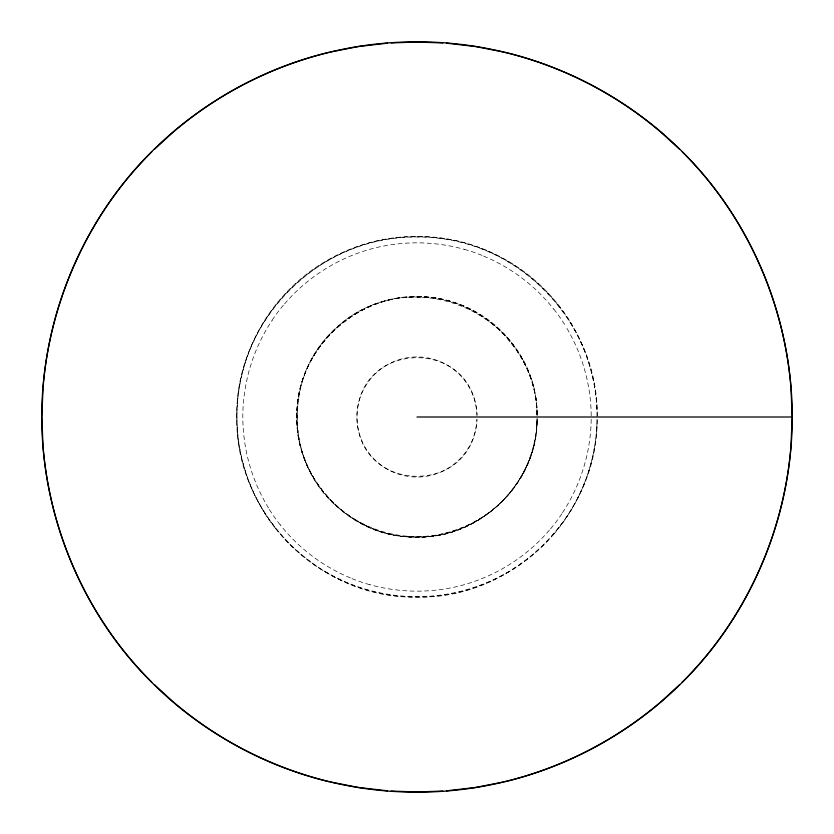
<?xml version="1.0" encoding="UTF-8"?>
<svg xmlns="http://www.w3.org/2000/svg" width="834" height="834" viewBox="0 0 834 834"><rect width="100%" height="100%" fill="white"/><g stroke="black" fill="none" stroke-linecap="round" stroke-linejoin="round"><path stroke-width="0.63" stroke-dasharray="4.17 3.13" d="M591.181 419.283L591.087 423.839A175.244 175.244 0 0 1 561.814 513.765M597.123 415.822C598.833 320.037 512.837 234.427 417 236.939C320.725 234.396 234.531 320.798 236.856 417C234.531 513.202 320.725 599.604 417 597.061C512.399 599.542 598.176 514.724 597.092 419.356M476.996 415.822C474.348 337.593 358.13 338.74 356.952 417C358.005 494.499 472.951 496.772 476.954 419.356A60.058 60.058 0 0 1 386.278 468.614A60.058 60.058 0 0 1 386.278 365.386A60.058 60.058 0 0 1 477.006 414.644M537.075 414.644C537.388 350.488 478.779 294.006 414.644 296.977C350.874 296.55 294.746 354.492 296.914 418.178C295.997 481.896 353.241 538.733 417 537.044C480.321 538.691 537.336 482.646 537.075 419.356C537.503 485.263 475.63 542.559 409.932 536.835C346.631 534.75 293.005 475.453 296.998 412.288C297.936 348.132 357.64 292.817 421.712 297.05C483.762 297.947 537.878 353.824 537.086 415.822M591.202 415.864L591.087 410.161A175.244 175.244 0 0 0 565.483 325.99M561.855 513.796A169.802 169.802 0 0 1 549.481 530.132M549.439 530.101A175.244 175.244 0 0 1 477.277 580.401A169.802 169.802 0 0 1 457.678 586.396A175.244 175.244 0 0 1 369.723 584.624M369.702 584.676A169.802 169.802 0 0 1 350.343 577.952M350.363 577.899A175.244 175.244 0 0 1 280.224 524.826M280.182 524.857A169.802 169.802 0 0 1 268.465 508.031M268.517 508.01A175.244 175.244 0 0 1 242.965 423.828A169.802 169.802 0 0 1 243.33 403.343M243.382 403.343A175.244 175.244 0 0 1 272.186 320.235M272.145 320.204A169.802 169.802 0 0 1 284.519 303.868M284.561 303.899A175.244 175.244 0 0 1 356.723 253.599A169.802 169.802 0 0 1 376.322 247.604A175.244 175.244 0 0 1 464.277 249.376M464.298 249.324A169.802 169.802 0 0 1 483.657 256.048M483.637 256.101A175.244 175.244 0 0 1 553.776 309.174M553.818 309.143A169.802 169.802 0 0 1 565.535 325.969M596.946 424.068A181.197 181.197 0 0 1 566.734 517.059A175.567 175.567 0 0 1 553.974 533.979M553.943 533.937A181.197 181.197 0 0 1 479.321 585.958A175.567 175.567 0 0 1 459.065 592.15A181.197 181.197 0 0 1 368.107 590.326A175.567 175.567 0 0 1 348.08 583.425A181.197 181.197 0 0 1 275.574 528.485M275.533 528.516A175.567 175.567 0 0 1 263.419 511.127M263.471 511.096A181.197 181.197 0 0 1 237.054 424.068A175.567 175.567 0 0 1 237.429 402.874A181.197 181.197 0 0 1 267.266 316.941A175.567 175.567 0 0 1 280.026 300.021M280.057 300.063A181.197 181.197 0 0 1 354.679 248.042A175.567 175.567 0 0 1 374.935 241.85A181.197 181.197 0 0 1 465.893 243.674A175.567 175.567 0 0 1 485.92 250.575A181.197 181.197 0 0 1 558.426 305.515M558.467 305.484A175.567 175.567 0 0 1 570.581 322.873M570.529 322.904A181.197 181.197 0 0 1 596.946 409.932M296.998 412.288C292.713 478.038 351.083 538.879 417 537.044C480.332 538.67 537.304 482.646 537.075 419.356C537.023 518.852 413.403 574.449 339.031 508.281C286.177 465.82 283.153 378.553 332.088 332.109C404.573 256.705 538.086 311.249 537.075 415.822C537.92 352.104 480.749 295.382 417 296.956C354.523 295.476 298.113 349.863 296.998 412.288M324.78 571.259A180.144 180.144 0 0 0 597.123 419.002A180.144 180.144 0 0 0 329.096 259.27A180.144 180.144 0 0 0 324.78 571.259M354.888 519.29A120.096 120.096 0 0 0 537.075 418.908A120.096 120.096 0 0 0 359.037 311.322A120.096 120.096 0 0 0 354.888 519.29"/><path stroke-width="1.25" d="M792.3 417C792.091 515.297 752.153 612.917 682.337 682.285C612.74 751.841 515.495 792.561 417 792.133C318.505 792.561 221.26 751.841 151.663 682.285C81.847 612.917 41.909 515.297 41.7 417C41.909 318.703 81.847 221.083 151.663 151.715C221.26 82.159 318.505 41.439 417 41.867C515.495 41.439 612.74 82.159 682.337 151.715C752.153 221.083 792.091 318.703 792.3 417L417 417M42.972 388.821L41.867 417L42.972 445.179M791.028 445.179L792.133 417L791.028 388.821M43.045 387.591C50.134 299.5 88.884 214.098 151.778 151.83M790.955 446.409C783.866 534.5 745.116 619.902 682.222 682.17M154.436 149.276L173.451 131.866M679.564 684.724L660.549 702.134M174.4 131.094C219.05 93.304 272.468 65.834 329.409 52.261M659.6 702.906C614.95 740.696 561.532 768.166 504.591 781.739M330.608 52L358.297 46.579L387.56 43.17M503.392 782L475.703 787.421L446.44 790.83M391.24 42.951L417 42.034L442.76 42.951M442.76 791.049L417 791.966L391.24 791.049M446.44 43.17L475.703 46.579L503.392 52M387.56 790.83L358.297 787.421L330.608 782M504.591 52.261C561.532 65.834 614.95 93.304 659.6 131.094M329.409 781.739C272.468 768.166 219.05 740.696 174.4 702.906M660.549 131.866L679.564 149.276M173.451 702.134L154.436 684.724M682.222 151.83C745.116 214.098 783.866 299.5 790.955 387.591M151.778 682.17C88.884 619.902 50.134 534.5 43.045 446.409"/></g></svg>
